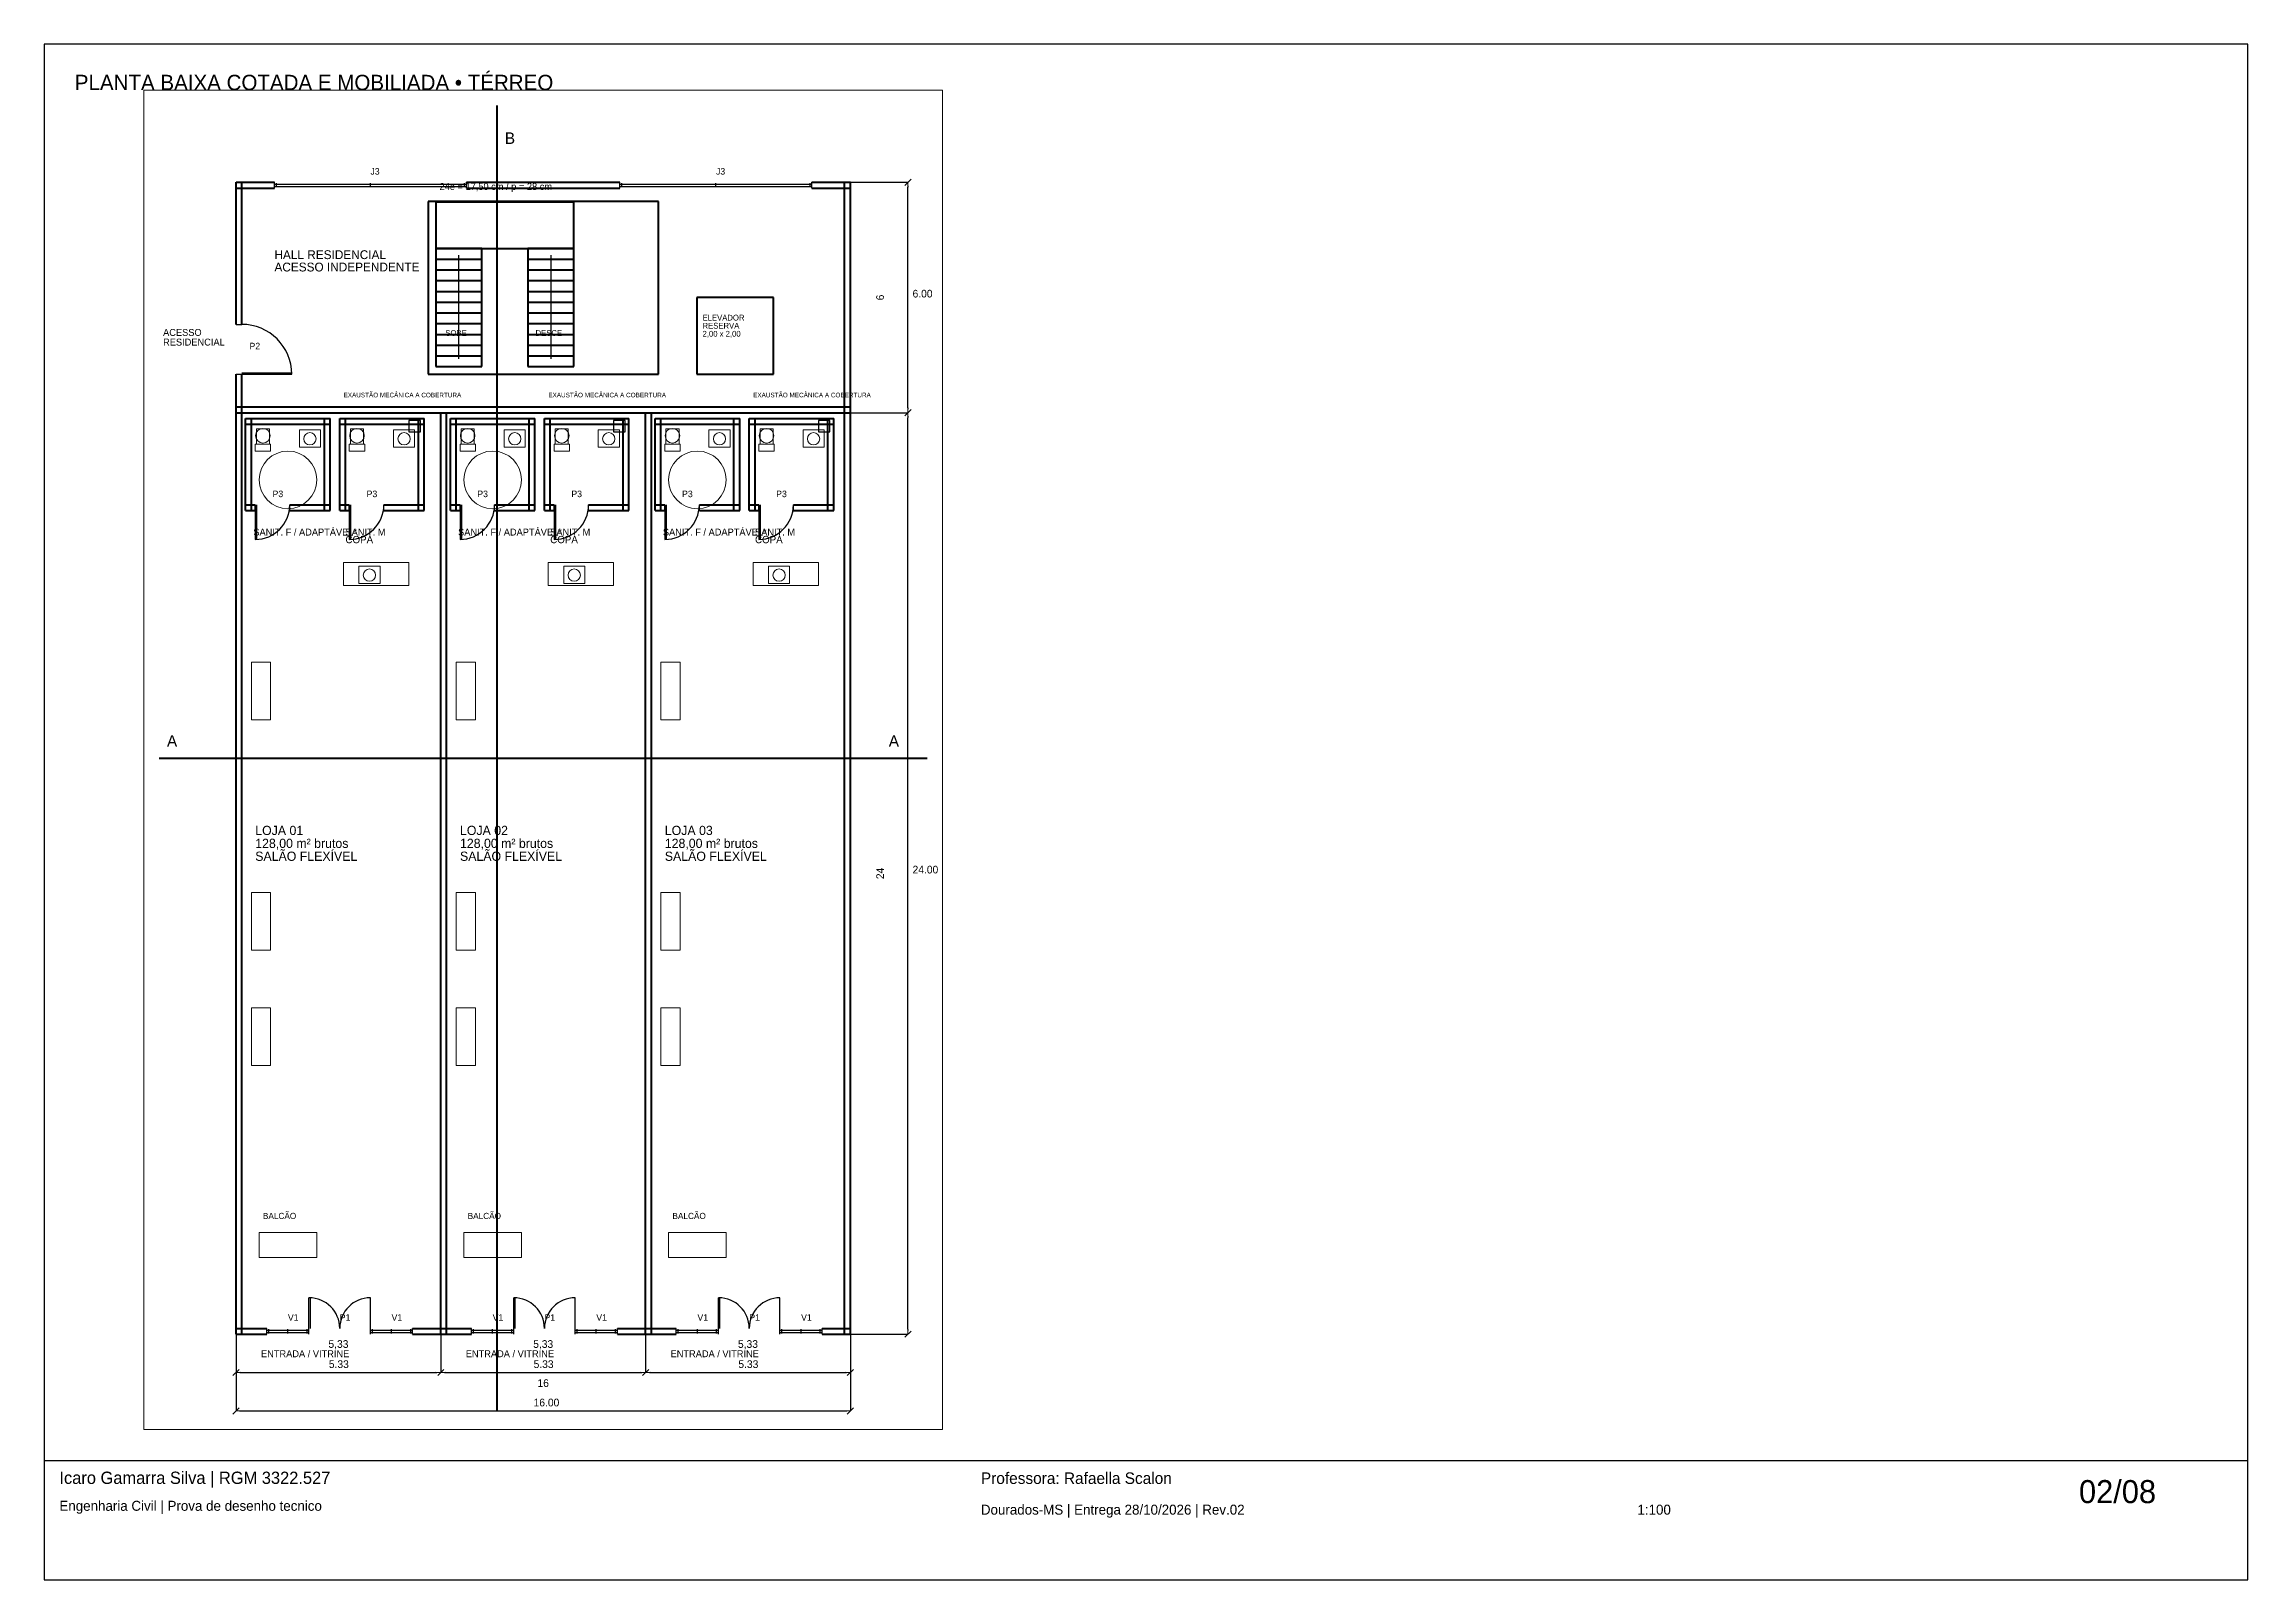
# Paper-space layout '02_PLANTA BAIXA CO' of a CAD drawing. Header units: metres, sheet in millimetres. Extents: x 10 to 584, y 10 to 410.
# The model-space entities are those that its viewports show. They can reach past a viewport. Long polylines and large blocks are cut down to what shows.
import ezdxf

# ---------------------------------------------------------------- set-up
doc = ezdxf.new("R2010")
doc.units = ezdxf.units.M
for name, color, linetype, lineweight in [('CORTE', 7, 'Continuous', 60), ('COTAS', 2, 'Continuous', 13), ('ESQUADRIAS', 4, 'Continuous', 25), ('MOBILIARIO', 8, 'Continuous', 15), ('PAREDES', 7, 'Continuous', 50), ('TEXTOS', 7, 'Continuous', 15)]:
    doc.layers.add(name, color=color, linetype=linetype, lineweight=lineweight)
doc.dimstyles.get("Standard").update_dxf_attribs({"dimtxt": 2.5, "dimasz": 2.5, "dimexe": 1.25, "dimexo": 0.625, "dimtad": 1, "dimcen": 2.5, "dimazin": 3, "dimtfac": 1, "dimtmove": 0, "dimatfit": 3})

# ---------------------------------------------------------------- blocks, each defined once
blk = doc.blocks.new('_CLOSEDFILLED')
at = {"color": 0, "linetype": 'BYBLOCK'}
blk.add_solid([(-1, 0.16), (0, 0), (-1, -0.16)], dxfattribs=at)
blk = doc.blocks.new('*D6')
for p, q in [((72, 12), (72, 10)), ((88, 12), (88, 10)), ((72.13, 10), (87.87, 10))]:
    blk.add_line(p, q)
at = {"layer": 'Defpoints'}
for p in [(72, 12), (88, 12), (72, 10)]:
    blk.add_point(p, dxfattribs=at)
at = {"layer": 'COTAS', "xscale": 0.13, "yscale": 0.13, "rotation": 180}
blk.add_blockref('_CLOSEDFILLED', (72, 10), dxfattribs=at)
at = {"layer": 'COTAS', "xscale": 0.13, "yscale": 0.13}
blk.add_blockref('_CLOSEDFILLED', (88, 10), dxfattribs=at)
at = {"layer": 'COTAS', "insert": (80, 10.725), "char_height": 0.2, "attachment_point": 5}
blk.add_mtext('16', dxfattribs=at)
blk = doc.blocks.new('*D7')
for p, q in [((88, 36), (89.5, 36)), ((89.5, 12.13), (89.5, 35.87)), ((88, 12), (89.5, 12))]:
    blk.add_line(p, q)
at = {"layer": 'Defpoints'}
for p in [(88, 36), (88, 12), (89.5, 12)]:
    blk.add_point(p, dxfattribs=at)
at = {"layer": 'COTAS', "xscale": 0.13, "yscale": 0.13}
for p, rotation in [((89.5, 36), 90), ((89.5, 12), 270)]:
    blk.add_blockref('_CLOSEDFILLED', p, dxfattribs=dict(at, rotation=rotation))
at = {"layer": 'COTAS', "insert": (88.775, 24), "char_height": 0.2, "attachment_point": 5, "rotation": 90}
blk.add_mtext('24', dxfattribs=at)
blk = doc.blocks.new('*D8')
for p, q in [((88, 42), (89.5, 42)), ((89.5, 36.13), (89.5, 41.87)), ((88, 36), (89.5, 36))]:
    blk.add_line(p, q)
at = {"layer": 'Defpoints'}
for p in [(88, 42), (88, 36), (89.5, 36)]:
    blk.add_point(p, dxfattribs=at)
at = {"layer": 'COTAS', "xscale": 0.13, "yscale": 0.13}
for p, rotation in [((89.5, 42), 90), ((89.5, 36), 270)]:
    blk.add_blockref('_CLOSEDFILLED', p, dxfattribs=dict(at, rotation=rotation))
at = {"layer": 'COTAS', "insert": (88.775, 39), "char_height": 0.2, "attachment_point": 5, "rotation": 90}
blk.add_mtext('6', dxfattribs=at)
blk = doc.blocks.new('*D9')
for p, q in [((72, 12), (72, 11)), ((77.333, 12), (77.333, 11)), ((72.13, 11), (77.203, 11))]:
    blk.add_line(p, q)
at = {"layer": 'Defpoints'}
for p in [(72, 12), (77.333, 12), (72, 11)]:
    blk.add_point(p, dxfattribs=at)
at = {"layer": 'COTAS', "xscale": 0.13, "yscale": 0.13, "rotation": 180}
blk.add_blockref('_CLOSEDFILLED', (72, 11), dxfattribs=at)
at = {"layer": 'COTAS', "xscale": 0.13, "yscale": 0.13}
blk.add_blockref('_CLOSEDFILLED', (77.333, 11), dxfattribs=at)
at = {"layer": 'COTAS', "insert": (74.667, 11.725), "char_height": 0.2, "attachment_point": 5}
blk.add_mtext('5,33', dxfattribs=at)
blk = doc.blocks.new('*D10')
for p, q in [((77.333, 12), (77.333, 11)), ((82.667, 12), (82.667, 11)), ((77.463, 11), (82.537, 11))]:
    blk.add_line(p, q)
at = {"layer": 'Defpoints'}
for p in [(77.333, 12), (82.667, 12), (77.333, 11)]:
    blk.add_point(p, dxfattribs=at)
at = {"layer": 'COTAS', "xscale": 0.13, "yscale": 0.13, "rotation": 180}
blk.add_blockref('_CLOSEDFILLED', (77.333, 11), dxfattribs=at)
at = {"layer": 'COTAS', "xscale": 0.13, "yscale": 0.13}
blk.add_blockref('_CLOSEDFILLED', (82.667, 11), dxfattribs=at)
at = {"layer": 'COTAS', "insert": (80, 11.725), "char_height": 0.2, "attachment_point": 5}
blk.add_mtext('5,33', dxfattribs=at)
blk = doc.blocks.new('*D11')
for p, q in [((82.667, 12), (82.667, 11)), ((88, 12), (88, 11)), ((82.797, 11), (87.87, 11))]:
    blk.add_line(p, q)
at = {"layer": 'Defpoints'}
for p in [(82.667, 12), (88, 12), (82.667, 11)]:
    blk.add_point(p, dxfattribs=at)
at = {"layer": 'COTAS', "xscale": 0.13, "yscale": 0.13, "rotation": 180}
blk.add_blockref('_CLOSEDFILLED', (82.667, 11), dxfattribs=at)
at = {"layer": 'COTAS', "xscale": 0.13, "yscale": 0.13}
blk.add_blockref('_CLOSEDFILLED', (88, 11), dxfattribs=at)
at = {"layer": 'COTAS', "insert": (85.333, 11.725), "char_height": 0.2, "attachment_point": 5}
blk.add_mtext('5,33', dxfattribs=at)

msp = doc.modelspace()

# ---------------------------------------------------------------- linework, layer by layer
at = {"layer": 'CORTE'}
for p, q in [((78.8, 10), (78.8, 44)), ((70, 27), (90, 27))]:
    msp.add_line(p, q, dxfattribs=at)
at = {"layer": 'COTAS'}
for p, q in [((88, 42), (89.35, 42)), ((89.42, 41.92), (89.58, 42.08)), ((89.5, 36), (89.5, 42)), ((88, 36), (89.35, 36)), ((88, 36), (89.35, 36)), ((89.42, 35.92), (89.58, 36.08)), ((89.42, 35.92), (89.58, 36.08)), ((89.5, 12), (89.5, 36)), ((89.42, 11.92), (89.58, 12.08)), ((72, 12), (72, 10.15)), ((72, 12), (72, 11.15)), ((77.333, 12), (77.333, 11.15)), ((77.333, 12), (77.333, 11.15)), ((82.667, 12), (82.667, 11.15)), ((82.667, 12), (82.667, 11.15)), ((88, 12), (88, 10.15)), ((88, 12), (89.35, 12)), ((88, 12), (88, 11.15)), ((71.92, 10.92), (72.08, 11.08)), ((72, 11), (77.333, 11)), ((77.253, 10.92), (77.413, 11.08)), ((77.253, 10.92), (77.413, 11.08)), ((77.333, 11), (82.667, 11)), ((82.587, 10.92), (82.747, 11.08)), ((82.587, 10.92), (82.747, 11.08)), ((82.667, 11), (88, 11)), ((87.92, 10.92), (88.08, 11.08)), ((71.92, 9.92), (72.08, 10.08)), ((72, 10), (88, 10)), ((87.92, 9.92), (88.08, 10.08))]:
    msp.add_line(p, q, dxfattribs=at)
at = {"layer": 'ESQUADRIAS'}
for p, q in [((73, 41.85), (73, 42)), ((73, 41.955), (78, 41.955)), ((73.05, 41.87), (73.05, 41.98)), ((75.5, 41.87), (75.5, 41.98)), ((77.95, 41.87), (77.95, 41.98)), ((78, 41.85), (78, 42)), ((82, 41.85), (82, 42)), ((82, 41.955), (87, 41.955)), ((82.05, 41.87), (82.05, 41.98)), ((84.5, 41.87), (84.5, 41.98)), ((86.95, 41.87), (86.95, 41.98)), ((87, 41.85), (87, 42)), ((73, 41.895), (78, 41.895)), ((82, 41.895), (87, 41.895)), ((77.8, 37.4), (77.8, 40.1)), ((80.2, 40.1), (80.2, 37.4)), ((72, 38.3), (72.15, 38.3)), ((72, 37), (72.15, 37)), ((72.15, 37.035), (73.45, 37.035)), ((72.15, 37), (73.45, 37)), ((76.8, 35.8), (76.5, 35.8)), ((76.5, 35.8), (76.5, 35.5)), ((76.8, 35.5), (76.8, 35.8)), ((82.133, 35.8), (81.833, 35.8)), ((81.833, 35.8), (81.833, 35.5)), ((82.133, 35.5), (82.133, 35.8)), ((87.467, 35.8), (87.167, 35.8)), ((87.167, 35.8), (87.167, 35.5)), ((87.467, 35.5), (87.467, 35.8)), ((76.5, 35.5), (76.8, 35.5)), ((81.833, 35.5), (82.133, 35.5)), ((87.167, 35.5), (87.467, 35.5)), ((72.5, 33.45), (72.5, 33.6)), ((72.5, 33.6), (72.5, 32.7)), ((72.535, 33.6), (72.535, 32.7)), ((73.4, 33.45), (73.4, 33.6)), ((74.95, 33.45), (74.95, 33.6)), ((74.95, 33.6), (74.95, 32.7)), ((74.985, 33.6), (74.985, 32.7)), ((75.85, 33.45), (75.85, 33.6)), ((77.833, 33.45), (77.833, 33.6)), ((77.833, 33.6), (77.833, 32.7)), ((77.868, 33.6), (77.868, 32.7)), ((78.733, 33.45), (78.733, 33.6)), ((80.283, 33.45), (80.283, 33.6)), ((80.283, 33.6), (80.283, 32.7)), ((80.318, 33.6), (80.318, 32.7)), ((81.183, 33.45), (81.183, 33.6)), ((83.167, 33.45), (83.167, 33.6)), ((83.167, 33.6), (83.167, 32.7)), ((83.202, 33.6), (83.202, 32.7)), ((84.067, 33.45), (84.067, 33.6)), ((85.617, 33.45), (85.617, 33.6)), ((85.617, 33.6), (85.617, 32.7)), ((85.652, 33.6), (85.652, 32.7)), ((86.517, 33.45), (86.517, 33.6)), ((73.9, 12.15), (73.9, 12.95)), ((73.935, 12.15), (73.935, 12.95)), ((75.5, 12.15), (75.5, 12.95)), ((79.233, 12.15), (79.233, 12.95)), ((79.268, 12.15), (79.268, 12.95)), ((80.833, 12.15), (80.833, 12.95)), ((84.567, 12.15), (84.567, 12.95)), ((84.602, 12.15), (84.602, 12.95)), ((86.167, 12.15), (86.167, 12.95)), ((72.8, 12), (72.8, 12.15)), ((72.8, 12.105), (73.9, 12.105)), ((72.85, 12.02), (72.85, 12.13)), ((73.35, 12.02), (73.35, 12.13)), ((73.85, 12.02), (73.85, 12.13)), ((73.9, 12), (73.9, 12.15)), ((73.9, 12), (73.9, 12.15)), ((75.5, 12), (75.5, 12.15)), ((75.5, 12), (75.5, 12.15)), ((75.5, 12.105), (76.6, 12.105)), ((75.55, 12.02), (75.55, 12.13)), ((76.05, 12.02), (76.05, 12.13)), ((76.55, 12.02), (76.55, 12.13)), ((76.6, 12), (76.6, 12.15)), ((78.133, 12), (78.133, 12.15)), ((78.133, 12.105), (79.233, 12.105)), ((78.183, 12.02), (78.183, 12.13)), ((78.683, 12.02), (78.683, 12.13)), ((79.183, 12.02), (79.183, 12.13)), ((79.233, 12), (79.233, 12.15)), ((79.233, 12), (79.233, 12.15)), ((80.833, 12), (80.833, 12.15)), ((80.833, 12), (80.833, 12.15)), ((80.833, 12.105), (81.933, 12.105)), ((80.883, 12.02), (80.883, 12.13)), ((81.383, 12.02), (81.383, 12.13)), ((81.883, 12.02), (81.883, 12.13)), ((81.933, 12), (81.933, 12.15)), ((83.467, 12), (83.467, 12.15)), ((83.467, 12.105), (84.567, 12.105)), ((83.517, 12.02), (83.517, 12.13)), ((84.017, 12.02), (84.017, 12.13)), ((84.517, 12.02), (84.517, 12.13)), ((84.567, 12), (84.567, 12.15)), ((84.567, 12), (84.567, 12.15)), ((86.167, 12), (86.167, 12.15)), ((86.167, 12), (86.167, 12.15)), ((86.167, 12.105), (87.267, 12.105)), ((86.217, 12.02), (86.217, 12.13)), ((86.717, 12.02), (86.717, 12.13)), ((87.217, 12.02), (87.217, 12.13)), ((87.267, 12), (87.267, 12.15)), ((72.8, 12.045), (73.9, 12.045)), ((75.5, 12.045), (76.6, 12.045)), ((78.133, 12.045), (79.233, 12.045)), ((80.833, 12.045), (81.933, 12.045)), ((83.467, 12.045), (84.567, 12.045)), ((86.167, 12.045), (87.267, 12.045))]:
    msp.add_line(p, q, dxfattribs=at)
for centre, radius, start, end in [((72.15, 37), 1.3, 0, 90), ((72.5, 33.6), 0.9, 270, 360), ((74.95, 33.6), 0.9, 270, 360), ((77.833, 33.6), 0.9, 270, 360), ((80.283, 33.6), 0.9, 270, 360), ((83.167, 33.6), 0.9, 270, 360), ((85.617, 33.6), 0.9, 270, 360), ((73.9, 12.15), 0.8, 0, 90), ((75.5, 12.15), 0.8, 90, 180), ((79.233, 12.15), 0.8, 0, 90), ((80.833, 12.15), 0.8, 90, 180), ((84.567, 12.15), 0.8, 0, 90), ((86.167, 12.15), 0.8, 90, 180)]:
    msp.add_arc(centre, radius, start, end, dxfattribs=at)
at = {"layer": 'MOBILIARIO'}
for p, q in [((72.9, 35.18), (72.5, 35.18)), ((72.5, 35.18), (72.5, 35)), ((72.87, 35.58), (72.53, 35.58)), ((72.53, 35.58), (72.53, 35.18)), ((72.53, 35.18), (72.87, 35.18)), ((72.87, 35.18), (72.87, 35.58)), ((72.9, 35), (72.9, 35.18)), ((74.2, 35.55), (73.65, 35.55)), ((73.65, 35.55), (73.65, 35.1)), ((73.65, 35.1), (74.2, 35.1)), ((74.2, 35.1), (74.2, 35.55)), ((75.35, 35.18), (74.95, 35.18)), ((74.95, 35.18), (74.95, 35)), ((75.32, 35.58), (74.98, 35.58)), ((74.98, 35.58), (74.98, 35.18)), ((74.98, 35.18), (75.32, 35.18)), ((75.32, 35.18), (75.32, 35.58)), ((75.35, 35), (75.35, 35.18)), ((76.65, 35.55), (76.1, 35.55)), ((76.1, 35.55), (76.1, 35.1)), ((76.1, 35.1), (76.65, 35.1)), ((76.65, 35.1), (76.65, 35.55)), ((78.233, 35.18), (77.833, 35.18)), ((77.833, 35.18), (77.833, 35)), ((78.203, 35.58), (77.863, 35.58)), ((77.863, 35.58), (77.863, 35.18)), ((77.863, 35.18), (78.203, 35.18)), ((78.203, 35.18), (78.203, 35.58)), ((78.233, 35), (78.233, 35.18)), ((79.533, 35.55), (78.983, 35.55)), ((78.983, 35.55), (78.983, 35.1)), ((78.983, 35.1), (79.533, 35.1)), ((79.533, 35.1), (79.533, 35.55)), ((80.683, 35.18), (80.283, 35.18)), ((80.283, 35.18), (80.283, 35)), ((80.653, 35.58), (80.313, 35.58)), ((80.313, 35.58), (80.313, 35.18)), ((80.313, 35.18), (80.653, 35.18)), ((80.653, 35.18), (80.653, 35.58)), ((80.683, 35), (80.683, 35.18)), ((81.983, 35.55), (81.433, 35.55)), ((81.433, 35.55), (81.433, 35.1)), ((81.433, 35.1), (81.983, 35.1)), ((81.983, 35.1), (81.983, 35.55)), ((83.567, 35.18), (83.167, 35.18)), ((83.167, 35.18), (83.167, 35)), ((83.537, 35.58), (83.197, 35.58)), ((83.197, 35.58), (83.197, 35.18)), ((83.197, 35.18), (83.537, 35.18)), ((83.537, 35.18), (83.537, 35.58)), ((83.567, 35), (83.567, 35.18)), ((84.867, 35.55), (84.317, 35.55)), ((84.317, 35.55), (84.317, 35.1)), ((84.317, 35.1), (84.867, 35.1)), ((84.867, 35.1), (84.867, 35.55)), ((86.017, 35.18), (85.617, 35.18)), ((85.617, 35.18), (85.617, 35)), ((85.987, 35.58), (85.647, 35.58)), ((85.647, 35.58), (85.647, 35.18)), ((85.647, 35.18), (85.987, 35.18)), ((85.987, 35.18), (85.987, 35.58)), ((86.017, 35), (86.017, 35.18)), ((87.317, 35.55), (86.767, 35.55)), ((86.767, 35.55), (86.767, 35.1)), ((86.767, 35.1), (87.317, 35.1)), ((87.317, 35.1), (87.317, 35.55)), ((72.5, 35), (72.9, 35)), ((74.95, 35), (75.35, 35)), ((77.833, 35), (78.233, 35)), ((80.283, 35), (80.683, 35)), ((83.167, 35), (83.567, 35)), ((85.617, 35), (86.017, 35)), ((76.5, 32.1), (74.8, 32.1)), ((74.8, 32.1), (74.8, 31.5)), ((75.75, 32), (75.2, 32)), ((75.2, 32), (75.2, 31.55)), ((75.75, 31.55), (75.75, 32)), ((76.5, 31.5), (76.5, 32.1)), ((81.833, 32.1), (80.133, 32.1)), ((80.133, 32.1), (80.133, 31.5)), ((81.083, 32), (80.533, 32)), ((80.533, 32), (80.533, 31.55)), ((81.083, 31.55), (81.083, 32)), ((81.833, 31.5), (81.833, 32.1)), ((87.167, 32.1), (85.467, 32.1)), ((85.467, 32.1), (85.467, 31.5)), ((86.417, 32), (85.867, 32)), ((85.867, 32), (85.867, 31.55)), ((86.417, 31.55), (86.417, 32)), ((87.167, 31.5), (87.167, 32.1)), ((74.8, 31.5), (76.5, 31.5)), ((75.2, 31.55), (75.75, 31.55)), ((80.133, 31.5), (81.833, 31.5)), ((80.533, 31.55), (81.083, 31.55)), ((85.467, 31.5), (87.167, 31.5)), ((85.867, 31.55), (86.417, 31.55)), ((72.9, 29.5), (72.4, 29.5)), ((72.4, 29.5), (72.4, 28)), ((72.9, 28), (72.9, 29.5)), ((78.233, 29.5), (77.733, 29.5)), ((77.733, 29.5), (77.733, 28)), ((78.233, 28), (78.233, 29.5)), ((83.567, 29.5), (83.067, 29.5)), ((83.067, 29.5), (83.067, 28)), ((83.567, 28), (83.567, 29.5)), ((72.4, 28), (72.9, 28)), ((77.733, 28), (78.233, 28)), ((83.067, 28), (83.567, 28)), ((72.9, 23.5), (72.4, 23.5)), ((72.4, 23.5), (72.4, 22)), ((72.9, 22), (72.9, 23.5)), ((78.233, 23.5), (77.733, 23.5)), ((77.733, 23.5), (77.733, 22)), ((78.233, 22), (78.233, 23.5)), ((83.567, 23.5), (83.067, 23.5)), ((83.067, 23.5), (83.067, 22)), ((83.567, 22), (83.567, 23.5)), ((72.4, 22), (72.9, 22)), ((77.733, 22), (78.233, 22)), ((83.067, 22), (83.567, 22)), ((72.9, 20.5), (72.4, 20.5)), ((72.4, 20.5), (72.4, 19)), ((72.9, 19), (72.9, 20.5)), ((78.233, 20.5), (77.733, 20.5)), ((77.733, 20.5), (77.733, 19)), ((78.233, 19), (78.233, 20.5)), ((83.567, 20.5), (83.067, 20.5)), ((83.067, 20.5), (83.067, 19)), ((83.567, 19), (83.567, 20.5)), ((72.4, 19), (72.9, 19)), ((77.733, 19), (78.233, 19)), ((83.067, 19), (83.567, 19)), ((74.1, 14.65), (72.6, 14.65)), ((72.6, 14.65), (72.6, 14)), ((74.1, 14), (74.1, 14.65)), ((79.433, 14.65), (77.933, 14.65)), ((77.933, 14.65), (77.933, 14)), ((79.433, 14), (79.433, 14.65)), ((84.767, 14.65), (83.267, 14.65)), ((83.267, 14.65), (83.267, 14)), ((84.767, 14), (84.767, 14.65)), ((72.6, 14), (74.1, 14)), ((77.933, 14), (79.433, 14)), ((83.267, 14), (84.767, 14))]:
    msp.add_line(p, q, dxfattribs=at)
for centre, radius in [((72.7, 35.4), 0.19), ((75.15, 35.4), 0.19), ((78.033, 35.4), 0.19), ((80.483, 35.4), 0.19), ((83.367, 35.4), 0.19), ((85.817, 35.4), 0.19), ((73.925, 35.32), 0.16), ((76.375, 35.32), 0.16), ((79.258, 35.32), 0.16), ((81.708, 35.32), 0.16), ((84.592, 35.32), 0.16), ((87.042, 35.32), 0.16), ((73.35, 34.25), 0.75), ((78.683, 34.25), 0.75), ((84.017, 34.25), 0.75), ((75.475, 31.77), 0.16), ((80.808, 31.77), 0.16), ((86.142, 31.77), 0.16)]:
    msp.add_circle(centre, radius, dxfattribs=at)
at = {"layer": 'PAREDES'}
for p, q in [((72, 42), (73, 42)), ((72, 38.3), (72, 42)), ((72.15, 38.3), (72.15, 42)), ((78, 42), (82, 42)), ((87, 42), (88, 42)), ((87.85, 12), (87.85, 42)), ((88, 12), (88, 42)), ((72, 41.85), (73, 41.85)), ((83, 41.5), (77, 41.5)), ((77, 41.5), (77, 37)), ((80.8, 41.48), (77.2, 41.48)), ((77.2, 41.48), (77.2, 40.28)), ((78, 41.85), (82, 41.85)), ((80.8, 40.28), (80.8, 41.48)), ((83, 37), (83, 41.5)), ((87, 41.85), (88, 41.85)), ((78.4, 40.28), (77.2, 40.28)), ((77.2, 40.28), (77.2, 37.2)), ((77.2, 40.28), (78.4, 40.28)), ((77.2, 40.28), (80.8, 40.28)), ((78.4, 37.2), (78.4, 40.28)), ((80.8, 40.28), (79.6, 40.28)), ((79.6, 40.28), (79.6, 37.2)), ((79.6, 40.28), (80.8, 40.28)), ((80.8, 37.2), (80.8, 40.28)), ((77.2, 40), (78.4, 40)), ((77.2, 39.72), (78.4, 39.72)), ((79.6, 40), (80.8, 40)), ((79.6, 39.72), (80.8, 39.72)), ((77.2, 39.44), (78.4, 39.44)), ((77.2, 39.16), (78.4, 39.16)), ((79.6, 39.44), (80.8, 39.44)), ((79.6, 39.16), (80.8, 39.16)), ((77.2, 38.88), (78.4, 38.88)), ((77.2, 38.6), (78.4, 38.6)), ((79.6, 38.88), (80.8, 38.88)), ((79.6, 38.6), (80.8, 38.6)), ((86, 39), (84, 39)), ((84, 39), (84, 37)), ((86, 37), (86, 39)), ((77.2, 38.32), (78.4, 38.32)), ((77.2, 38.04), (78.4, 38.04)), ((79.6, 38.32), (80.8, 38.32)), ((79.6, 38.04), (80.8, 38.04)), ((77.2, 37.76), (78.4, 37.76)), ((77.2, 37.48), (78.4, 37.48)), ((79.6, 37.76), (80.8, 37.76)), ((79.6, 37.48), (80.8, 37.48)), ((72, 12), (72, 37)), ((72.15, 12), (72.15, 37)), ((77, 37), (83, 37)), ((77.2, 37.2), (78.4, 37.2)), ((77.2, 37.2), (78.4, 37.2)), ((79.6, 37.2), (80.8, 37.2)), ((79.6, 37.2), (80.8, 37.2)), ((84, 37), (86, 37)), ((72, 36.15), (88, 36.15)), ((72, 36), (88, 36)), ((72.25, 35.85), (74.45, 35.85)), ((72.25, 33.45), (72.25, 35.85)), ((72.25, 35.7), (74.45, 35.7)), ((72.4, 33.45), (72.4, 35.85)), ((74.3, 33.45), (74.3, 35.85)), ((74.45, 33.45), (74.45, 35.85)), ((74.7, 35.85), (76.9, 35.85)), ((74.7, 33.45), (74.7, 35.85)), ((74.7, 35.7), (76.9, 35.7)), ((74.85, 33.45), (74.85, 35.85)), ((76.75, 33.45), (76.75, 35.85)), ((76.9, 33.45), (76.9, 35.85)), ((77.333, 12), (77.333, 36)), ((77.483, 12), (77.483, 36)), ((77.583, 35.85), (79.783, 35.85)), ((77.583, 33.45), (77.583, 35.85)), ((77.583, 35.7), (79.783, 35.7)), ((77.733, 33.45), (77.733, 35.85)), ((79.633, 33.45), (79.633, 35.85)), ((79.783, 33.45), (79.783, 35.85)), ((80.033, 35.85), (82.233, 35.85)), ((80.033, 33.45), (80.033, 35.85)), ((80.033, 35.7), (82.233, 35.7)), ((80.183, 33.45), (80.183, 35.85)), ((82.083, 33.45), (82.083, 35.85)), ((82.233, 33.45), (82.233, 35.85)), ((82.667, 12), (82.667, 36)), ((82.817, 12), (82.817, 36)), ((82.917, 35.85), (85.117, 35.85)), ((82.917, 33.45), (82.917, 35.85)), ((82.917, 35.7), (85.117, 35.7)), ((83.067, 33.45), (83.067, 35.85)), ((84.967, 33.45), (84.967, 35.85)), ((85.117, 33.45), (85.117, 35.85)), ((85.367, 35.85), (87.567, 35.85)), ((85.367, 33.45), (85.367, 35.85)), ((85.367, 35.7), (87.567, 35.7)), ((85.517, 33.45), (85.517, 35.85)), ((87.417, 33.45), (87.417, 35.85)), ((87.567, 33.45), (87.567, 35.85)), ((72.25, 33.6), (72.5, 33.6)), ((72.25, 33.45), (72.5, 33.45)), ((73.4, 33.6), (74.45, 33.6)), ((73.4, 33.45), (74.45, 33.45)), ((74.7, 33.6), (74.95, 33.6)), ((74.7, 33.45), (74.95, 33.45)), ((75.85, 33.6), (76.9, 33.6)), ((75.85, 33.45), (76.9, 33.45)), ((77.583, 33.6), (77.833, 33.6)), ((77.583, 33.45), (77.833, 33.45)), ((78.733, 33.6), (79.783, 33.6)), ((78.733, 33.45), (79.783, 33.45)), ((80.033, 33.6), (80.283, 33.6)), ((80.033, 33.45), (80.283, 33.45)), ((81.183, 33.6), (82.233, 33.6)), ((81.183, 33.45), (82.233, 33.45)), ((82.917, 33.6), (83.167, 33.6)), ((82.917, 33.45), (83.167, 33.45)), ((84.067, 33.6), (85.117, 33.6)), ((84.067, 33.45), (85.117, 33.45)), ((85.367, 33.6), (85.617, 33.6)), ((85.367, 33.45), (85.617, 33.45)), ((86.517, 33.6), (87.567, 33.6)), ((86.517, 33.45), (87.567, 33.45)), ((72, 12.15), (72.8, 12.15)), ((73.9, 12.15), (73.9, 12.15)), ((75.5, 12.15), (75.5, 12.15)), ((76.6, 12.15), (78.133, 12.15)), ((79.233, 12.15), (79.233, 12.15)), ((80.833, 12.15), (80.833, 12.15)), ((81.933, 12.15), (83.467, 12.15)), ((84.567, 12.15), (84.567, 12.15)), ((86.167, 12.15), (86.167, 12.15)), ((87.267, 12.15), (88, 12.15)), ((72, 12), (72.8, 12)), ((73.9, 12), (73.9, 12)), ((75.5, 12), (75.5, 12)), ((76.6, 12), (78.133, 12)), ((79.233, 12), (79.233, 12)), ((80.833, 12), (80.833, 12)), ((81.933, 12), (83.467, 12)), ((84.567, 12), (84.567, 12)), ((86.167, 12), (86.167, 12)), ((87.267, 12), (88, 12))]:
    msp.add_line(p, q, dxfattribs=at)

# ---------------------------------------------------------------- texts
at = {"layer": 'COTAS'}
for s, p in [('6.00', (89.62, 39)), ('24.00', (89.62, 24)), ('5.33', (74.417, 11.12)), ('5.33', (79.75, 11.12)), ('5.33', (85.083, 11.12)), ('16.00', (79.75, 10.12))]:
    msp.add_text(s, height=0.2, dxfattribs=at).set_placement(p)
at = {"layer": 'TEXTOS'}
for s, height, p in [('B', 0.3, (79, 43)), ('J3', 0.17, (75.5, 42.2)), ('24e = 17,50 cm / p = 28 cm', 0.18, (77.3, 41.8)), ('J3', 0.17, (84.5, 42.2)), ('HALL RESIDENCIAL', 0.23, (73, 40)), ('ACESSO INDEPENDENTE', 0.23, (73, 39.678)), ('ELEVADOR', 0.15, (84.15, 38.4)), ('ACESSO', 0.18, (70.1, 38)), ('RESIDENCIAL', 0.18, (70.1, 37.748)), ('SOBE', 0.15, (77.45, 38)), ('DESCE', 0.15, (79.8, 38)), ('2,00 x 2,00', 0.15, (84.15, 37.98)), ('RESERVA', 0.15, (84.15, 38.19)), ('P2', 0.17, (72.35, 37.65)), ('EXAUSTÃO MECÂNICA A COBERTURA', 0.12, (74.8, 36.4)), ('EXAUSTÃO MECÂNICA A COBERTURA', 0.12, (80.133, 36.4)), ('EXAUSTÃO MECÂNICA A COBERTURA', 0.12, (85.467, 36.4)), ('P3', 0.17, (72.95, 33.8)), ('P3', 0.17, (75.4, 33.8)), ('P3', 0.17, (78.283, 33.8)), ('P3', 0.17, (80.733, 33.8)), ('P3', 0.17, (83.617, 33.8)), ('P3', 0.17, (86.067, 33.8)), ('SANIT. F / ADAPTÁVEL*', 0.18, (72.45, 32.8)), ('SANIT. M', 0.18, (74.85, 32.8)), ('COPA', 0.19, (74.85, 32.6)), ('SANIT. F / ADAPTÁVEL*', 0.18, (77.783, 32.8)), ('SANIT. M', 0.18, (80.183, 32.8)), ('COPA', 0.19, (80.183, 32.6)), ('SANIT. F / ADAPTÁVEL*', 0.18, (83.117, 32.8)), ('SANIT. M', 0.18, (85.517, 32.8)), ('COPA', 0.19, (85.517, 32.6)), ('A', 0.3, (70.2, 27.3)), ('A', 0.3, (89, 27.3)), ('128,00 m² brutos', 0.24, (72.5, 24.664)), ('LOJA 01', 0.24, (72.5, 25)), ('128,00 m² brutos', 0.24, (77.833, 24.664)), ('LOJA 02', 0.24, (77.833, 25)), ('128,00 m² brutos', 0.24, (83.167, 24.664)), ('LOJA 03', 0.24, (83.167, 25)), ('SALÃO FLEXÍVEL', 0.24, (72.5, 24.328)), ('SALÃO FLEXÍVEL', 0.24, (77.833, 24.328)), ('SALÃO FLEXÍVEL', 0.24, (83.167, 24.328)), ('BALCÃO', 0.16, (72.7, 15)), ('BALCÃO', 0.16, (78.033, 15)), ('BALCÃO', 0.16, (83.367, 15)), ('V1', 0.17, (73.35, 12.35)), ('P1', 0.17, (74.7, 12.35)), ('V1', 0.17, (76.05, 12.35)), ('V1', 0.17, (78.683, 12.35)), ('P1', 0.17, (80.033, 12.35)), ('V1', 0.17, (81.383, 12.35)), ('V1', 0.17, (84.017, 12.35)), ('P1', 0.17, (85.367, 12.35)), ('V1', 0.17, (86.717, 12.35)), ('ENTRADA / VITRINE', 0.18, (72.65, 11.4)), ('ENTRADA / VITRINE', 0.18, (77.983, 11.4)), ('ENTRADA / VITRINE', 0.18, (83.317, 11.4))]:
    msp.add_text(s, height=height, dxfattribs=at).set_placement(p)

# ---------------------------------------------------------------- dimensions: what is measured, and where the dimension line sits
at = {"layer": 'COTAS'}
for base, p1, p2, picture, middle in [((89.5, 36), (88, 36), (88, 42), '*D8', (88.775, 39)), ((89.5, 12), (88, 12), (88, 36), '*D7', (88.775, 24))]:
    dim = msp.add_linear_dim(base=base, p1=p1, p2=p2, angle=90, dimstyle='Standard', override={"dimtxt": 0.2, "dimasz": 0.13, "dimtad": 1, "dimdec": 2}, dxfattribs=at)
    dim.commit()
    dim.dimension.update_dxf_attribs({"geometry": picture, "text_midpoint": middle})
for base, p1, p2, picture, middle in [((72, 10), (72, 12), (88, 12), '*D6', (80, 10.725)), ((72, 11), (72, 12), (77.333, 12), '*D9', (74.667, 11.725)), ((77.333, 11), (77.333, 12), (82.667, 12), '*D10', (80, 11.725)), ((82.667, 11), (82.667, 12), (88, 12), '*D11', (85.333, 11.725))]:
    dim = msp.add_linear_dim(base=base, p1=p1, p2=p2, dimstyle='Standard', override={"dimtxt": 0.2, "dimasz": 0.13, "dimtad": 1, "dimdec": 2}, dxfattribs=at)
    dim.commit()
    dim.dimension.update_dxf_attribs({"geometry": picture, "text_midpoint": middle})

psp = doc.layouts.new('02_PLANTA BAIXA CO')

# ---------------------------------------------------------------- linework, layer by layer
for points in [[(10, 10), (584, 10), (584, 410), (10, 410)], [(10, 10), (584, 10), (584, 41), (10, 41)]]:
    psp.add_lwpolyline(points, close=True)

# ---------------------------------------------------------------- texts
for s, height, p in [('PLANTA BAIXA COTADA E MOBILIADA • TÉRREO', 4, (18, 398)), ('Icaro Gamarra Silva | RGM 3322.527', 3.2, (14, 35)), ('Professora: Rafaella Scalon', 3, (254, 35)), ('02/08', 6, (540, 30)), ('Engenharia Civil | Prova de desenho tecnico', 2.6, (14, 28)), ('Dourados-MS | Entrega 28/10/2026 | Rev.02', 2.6, (254, 27)), ('1:100', 2.6, (425, 27))]:
    psp.add_text(s, height=height).set_placement(p)

# ---------------------------------------------------------------- viewports
at = {"layer": 'VIEWPORTS'}
psp.add_viewport(center=(140, 223.6), size=(208, 348.8), view_center_point=(80, 26.96), view_height=34.88, dxfattribs=at)

doc.saveas('drawing.dxf')
